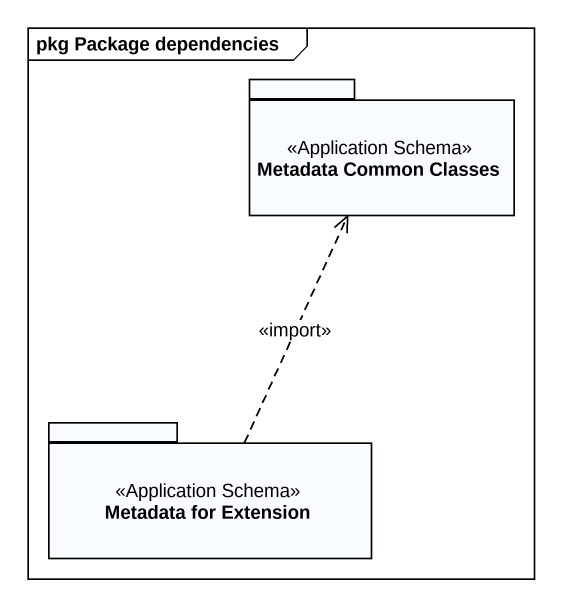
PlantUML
@startuml
mainframe pkg Package dependencies
package "Metadata Common Classes" as Metadata_Common_Classes <<Application Schema>> {
}
package "Metadata for Extension" as Metadata_for_Extension <<Application Schema>> {
}
Metadata_for_Extension .up.> Metadata_Common_Classes : <<import>>
@enduml
